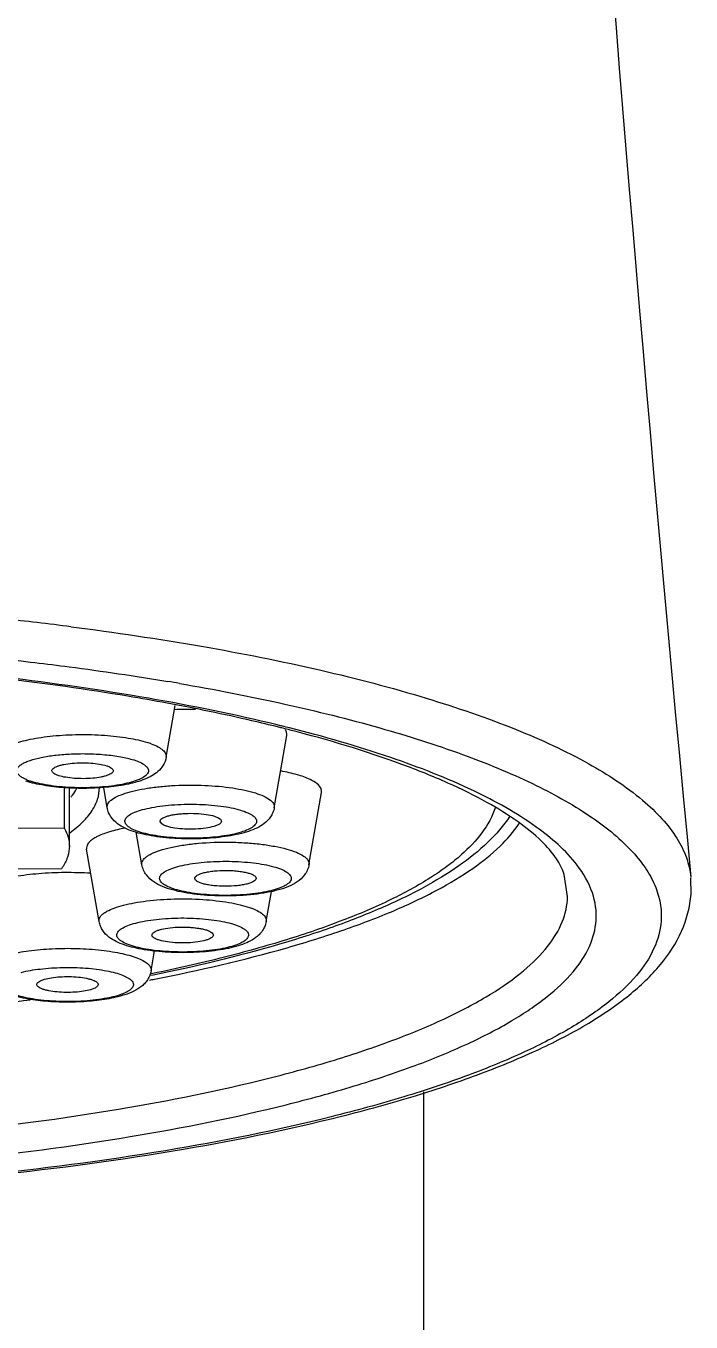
# Model space of a CAD drawing. Extents: x -514 to 953, y 124 to 1198.
# Drawn here: x 407.86 to 418.93, y 766.09 to 787.67 of the extents above; entities that cross this region are included whole.
import ezdxf

# ---------------------------------------------------------------- set-up
doc = ezdxf.new("R2010")
doc.units = 0
doc.header["$LTSCALE"] = 50
doc.header["$MEASUREMENT"] = 0
doc.layers.get('0').update_dxf_attribs({"linetype": 'CONTINUOUS'})

msp = doc.modelspace()

# ---------------------------------------------------------------- linework, layer by layer
at = {"color": 9, "linetype": 'Continuous'}
for p, q in [((407.935, 777.083), (408.011, 777.074)), ((412.129, 776.015), (412.117, 776.018)), ((412.129, 776.015), (412.118, 776.018)), ((409.791, 773.708), (409.79, 773.731)), ((416.875, 773.181), (416.82, 773.546)), ((409.951, 771.903), (409.93, 771.898)), ((409.973, 771.896), (409.951, 771.891))]:
    msp.add_line(p, q, dxfattribs=at)
at = {"color": 7, "linetype": 'Continuous'}
for p, q in [((410.195, 775.5), (410.343, 776.357)), ((411.994, 774.658), (412.202, 775.862)), ((408.501, 774.314), (408.501, 774.992)), ((408.584, 774.015), (408.584, 774.988)), ((409.213, 774.658), (409.155, 774.996)), ((412.572, 773.708), (412.78, 774.912)), ((412.78, 774.912), (412.782, 774.923)), ((408.501, 774.314), (407.384, 774.319)), ((410.12, 774.389), (410.093, 774.429)), ((409.791, 773.708), (409.698, 774.25)), ((408.584, 774.015), (408.582, 773.977)), ((409.079, 772.764), (408.871, 773.968)), ((407.337, 773.647), (408.453, 773.641)), ((410.671, 773.479), (410.671, 773.484)), ((411.692, 773.481), (411.692, 773.479)), ((418.931, 773.219), (418.928, 773.489)), ((411.86, 772.764), (411.946, 773.262)), ((409.944, 771.94), (410.001, 772.272)), ((409.979, 771.869), (409.941, 771.862)), ((414.484, 699.349), (414.484, 769.928))]:
    msp.add_line(p, q, dxfattribs=at)
for centre, radius, start, end in [((1346.547, 862.356), 931.865, 180.151607, 185.471482), ((410.604, 770.146), 6.149, 89.2736, 92.5561), ((405.784, 750.799), 25.971, 75.8338, 76.0041), ((405.919, 751.334), 25.419, 75.5558, 75.8342), ((403.655, 804.293), 33.103, 280.9024, 281.0501), ((401.729, 816.363), 45.328, 276.7606, 277.8629)]:
    msp.add_arc(centre, radius, start, end, dxfattribs=at)
at = {"color": 9, "linetype": 'Continuous'}
for centre, radius, start, end in [((401.621, 722.535), 55.577, 82.7755, 83.9417), ((403.246, 735.018), 42.321, 80.2483, 80.5079), ((405.61, 749.613), 27.195, 76.1529, 76.3177), ((405.753, 750.193), 26.598, 75.8692, 76.1291), ((409.459, 774.404), 1.405, 69.7094, 72.2717), ((409.32, 774.398), 1.106, 69.7094, 72.2717), ((408.209, 775.929), 0.872, 247.076, 249.6531), ((408.289, 776.149), 1.106, 249.7094, 252.2717), ((412.478, 773.724), 0.0953, 350.1861, 355.9412), ((415.774, 773.198), 1.101, 355.958, 359.1135), ((408.958, 772.948), 1.482, 284.4015, 286.5359)]:
    msp.add_arc(centre, radius, start, end, dxfattribs=at)
for points, knots in [([(408.611, 777.671), (409.338, 777.578), (410.73, 777.372), (412.705, 776.98), (414.455, 776.524), (415.951, 776.013), (417.166, 775.456), (417.976, 774.933), (418.447, 774.489), (418.697, 774.168), (418.863, 773.84), (418.917, 773.613), (418.927, 773.502)], [0, 0, 0, 0, 0.189715, 0.364294, 0.521023, 0.657723, 0.772962, 0.866462, 0.905576, 0.940218, 0.971266, 1, 1, 1, 1]), ([(404.612, 777.378), (404.896, 777.361), (406.005, 777.285), (407.113, 777.18), (407.935, 777.083)], [0, 0, 0, 0, 0.255565, 1, 1, 1, 1]), ([(408.011, 777.074), (408.201, 777.052), (408.941, 776.959), (409.679, 776.85), (410.225, 776.759)], [0, 0, 0, 0, 0.256517, 1, 1, 1, 1]), ([(412.042, 776.037), (411.334, 776.209), (409.83, 776.514), (408.311, 776.731), (407.511, 776.826)], [0, 0, 0, 0, 0.475206, 1, 1, 1, 1]), ([(410.415, 776.727), (411.002, 776.626), (412.121, 776.409), (413.696, 776.019), (415.075, 775.583), (415.911, 775.241), (416.289, 775.059)], [0, 0, 0, 0, 0.292045, 0.557985, 0.794728, 1, 1, 1, 1]), ([(407.414, 775.5), (407.413, 775.509), (407.412, 775.528), (407.424, 775.569), (407.466, 775.619), (407.543, 775.671), (407.649, 775.719), (407.782, 775.762), (407.94, 775.8), (408.119, 775.831), (408.386, 775.863), (408.739, 775.881), (409.158, 775.87), (409.543, 775.827), (409.782, 775.776), (409.887, 775.742)], [0, 0, 0, 0, 0.010823, 0.022034, 0.048505, 0.083444, 0.127987, 0.182002, 0.244684, 0.31483, 0.390962, 0.554273, 0.719958, 0.873004, 1, 1, 1, 1]), ([(417.035, 773.7), (416.848, 773.947), (416.3, 774.421), (415.24, 775.005), (413.856, 775.545), (412.815, 775.843), (412.246, 775.986)], [0, 0, 0, 0, 0.173005, 0.396688, 0.673191, 1, 1, 1, 1]), ([(409.946, 775.722), (409.985, 775.707), (410.054, 775.678), (410.128, 775.631), (410.168, 775.59), (410.187, 775.56), (410.197, 775.53), (410.197, 775.509), (410.195, 775.5)], [0, 0, 0, 0, 0.350681, 0.625026, 0.735585, 0.831516, 0.917449, 1, 1, 1, 1]), ([(407.869, 775.126), (407.848, 775.135), (407.81, 775.153), (407.762, 775.184), (407.728, 775.217), (407.709, 775.252), (407.708, 775.289), (407.724, 775.325), (407.756, 775.358), (407.802, 775.39), (407.862, 775.419), (407.966, 775.459), (408.125, 775.499), (408.342, 775.534), (408.5, 775.547), (408.583, 775.551)], [0, 0, 0, 0, 0.0577, 0.105671, 0.144521, 0.176257, 0.204895, 0.235838, 0.273417, 0.319875, 0.376026, 0.441907, 0.600753, 0.789917, 1, 1, 1, 1]), ([(409.704, 775.436), (409.739, 775.423), (409.788, 775.402), (409.843, 775.365), (409.879, 775.333), (409.902, 775.294), (409.9, 775.255), (409.887, 775.226), (409.864, 775.2), (409.818, 775.162), (409.735, 775.121), (409.61, 775.079), (409.456, 775.043), (409.278, 775.016), (409.014, 774.991), (408.676, 774.986), (408.345, 775.011), (408.107, 775.053), (408.001, 775.08), (407.952, 775.095)], [0, 0, 0, 0, 0.049132, 0.068916, 0.085638, 0.11176, 0.12357, 0.136327, 0.151183, 0.168821, 0.21351, 0.270962, 0.340004, 0.418631, 0.50431, 0.685087, 0.857942, 0.934095, 1, 1, 1, 1]), ([(408.583, 775.551), (408.682, 775.557), (408.879, 775.56), (409.166, 775.545), (409.425, 775.511), (409.586, 775.475), (409.657, 775.452)], [0, 0, 0, 0, 0.275424, 0.545962, 0.792939, 1, 1, 1, 1]), ([(408.593, 774.24), (408.669, 774.296), (408.804, 774.408), (408.964, 774.596), (409.063, 774.79), (409.084, 774.926), (409.084, 774.99)], [0, 0, 0, 0, 0.304334, 0.565282, 0.792116, 1, 1, 1, 1]), ([(408.608, 774.831), (408.617, 774.843), (408.654, 774.891), (408.687, 774.942), (408.707, 774.981)], [0, 0, 0, 0, 0.26139, 1, 1, 1, 1]), ([(409.213, 774.658), (409.211, 774.669), (409.211, 774.691), (409.223, 774.724), (409.247, 774.756), (409.295, 774.801), (409.385, 774.852), (409.521, 774.903), (409.691, 774.948), (409.889, 774.985), (410.11, 775.013), (410.428, 775.036), (410.829, 775.037), (411.217, 775.003), (411.497, 774.953), (411.67, 774.908), (411.81, 774.857), (411.889, 774.815), (411.92, 774.791)], [0, 0, 0, 0, 0.011215, 0.023028, 0.036472, 0.052226, 0.091832, 0.142823, 0.204527, 0.275505, 0.353845, 0.437312, 0.609696, 0.772485, 0.844323, 0.907057, 0.95922, 1, 1, 1, 1]), ([(416.289, 775.059), (416.619, 774.901), (417.202, 774.582), (417.826, 774.089), (418.166, 773.676), (418.334, 773.378), (418.428, 773.075), (418.439, 772.87), (418.432, 772.771)], [0, 0, 0, 0, 0.332629, 0.6013, 0.714478, 0.816233, 0.909944, 1, 1, 1, 1]), ([(411.92, 774.791), (411.922, 774.789), (411.932, 774.781), (411.942, 774.773), (411.949, 774.767)], [0, 0, 0, 0, 0.26199, 1, 1, 1, 1]), ([(411.949, 774.767), (411.964, 774.751), (411.985, 774.726), (411.996, 774.686), (411.995, 774.667), (411.994, 774.658)], [0, 0, 0, 0, 0.542944, 0.775222, 1, 1, 1, 1]), ([(409.544, 774.359), (409.529, 774.374), (409.51, 774.4), (409.506, 774.441), (409.515, 774.469), (409.534, 774.496), (409.576, 774.534), (409.654, 774.577), (409.773, 774.62), (409.922, 774.656), (410.096, 774.685), (410.358, 774.713), (410.696, 774.721), (411.029, 774.698), (411.272, 774.659), (411.423, 774.623), (411.545, 774.58), (411.613, 774.544), (411.64, 774.524)], [0, 0, 0, 0, 0.027332, 0.039062, 0.051215, 0.065088, 0.081528, 0.123522, 0.178248, 0.244754, 0.32117, 0.405063, 0.58381, 0.75691, 0.833993, 0.901332, 0.957027, 1, 1, 1, 1]), ([(415.674, 774.669), (415.579, 774.359), (415.285, 774.009), (414.868, 773.675), (414.483, 773.412), (413.906, 773.1), (413.102, 772.758), (412.168, 772.439), (411.112, 772.146), (410.365, 771.976), (409.973, 771.896)], [0, 0, 0, 0, 0.149001, 0.195849, 0.247021, 0.362757, 0.496583, 0.648071, 0.816303, 1, 1, 1, 1]), ([(411.64, 774.524), (411.642, 774.523), (411.65, 774.516), (411.657, 774.51), (411.663, 774.505)], [0, 0, 0, 0, 0.26199, 1, 1, 1, 1]), ([(409.567, 774.34), (409.565, 774.341), (409.557, 774.348), (409.55, 774.354), (409.544, 774.359)], [0, 0, 0, 0, 0.26199, 1, 1, 1, 1]), ([(411.663, 774.505), (411.678, 774.49), (411.697, 774.464), (411.701, 774.423), (411.692, 774.395), (411.673, 774.368), (411.631, 774.33), (411.553, 774.287), (411.434, 774.244), (411.285, 774.208), (411.111, 774.179), (410.849, 774.151), (410.511, 774.143), (410.178, 774.166), (409.935, 774.205), (409.784, 774.241), (409.662, 774.284), (409.594, 774.32), (409.567, 774.34)], [0, 0, 0, 0, 0.027332, 0.039062, 0.051215, 0.065088, 0.081528, 0.123522, 0.178248, 0.244754, 0.32117, 0.405063, 0.58381, 0.75691, 0.833993, 0.901332, 0.957027, 1, 1, 1, 1]), ([(409.796, 773.756), (409.805, 773.783), (409.836, 773.82), (409.89, 773.859), (409.969, 773.904), (410.097, 773.953), (410.28, 774.001), (410.495, 774.04), (410.824, 774.078), (411.169, 774.089), (411.517, 774.076), (411.765, 774.053), (411.993, 774.019), (412.191, 773.975), (412.353, 773.923), (412.461, 773.87), (412.522, 773.823), (412.553, 773.789), (412.571, 773.754), (412.574, 773.729), (412.573, 773.717)], [0, 0, 0, 0, 0.028224, 0.046477, 0.067852, 0.120091, 0.184316, 0.258796, 0.341195, 0.518511, 0.607438, 0.692467, 0.77074, 0.839722, 0.897386, 0.942495, 0.960374, 0.975438, 0.988297, 1, 1, 1, 1]), ([(410.09, 773.507), (410.098, 773.528), (410.133, 773.57), (410.214, 773.618), (410.328, 773.662), (410.472, 773.7), (410.641, 773.731), (410.9, 773.76), (411.172, 773.769), (411.445, 773.759), (411.641, 773.741), (411.82, 773.715), (411.976, 773.68), (412.104, 773.638), (412.189, 773.597), (412.237, 773.56), (412.261, 773.533), (412.276, 773.505), (412.278, 773.486), (412.277, 773.477)], [0, 0, 0, 0, 0.028228, 0.067777, 0.120022, 0.184252, 0.258737, 0.341142, 0.518471, 0.607405, 0.69244, 0.770719, 0.839706, 0.897375, 0.942488, 0.96037, 0.975435, 0.988295, 1, 1, 1, 1]), ([(417.351, 772.777), (417.362, 772.932), (417.312, 773.27), (417.141, 773.561), (417.035, 773.7)], [0, 0, 0, 0, 0.471539, 1, 1, 1, 1]), ([(412.273, 773.457), (412.266, 773.436), (412.23, 773.393), (412.15, 773.346), (412.036, 773.301), (411.892, 773.264), (411.722, 773.233), (411.464, 773.203), (411.192, 773.194), (410.918, 773.205), (410.722, 773.223), (410.543, 773.249), (410.387, 773.284), (410.26, 773.326), (410.175, 773.367), (410.126, 773.404), (410.102, 773.431), (410.088, 773.458), (410.085, 773.478), (410.086, 773.487)], [0, 0, 0, 0, 0.028228, 0.067777, 0.120022, 0.184252, 0.258737, 0.341142, 0.518471, 0.607405, 0.69244, 0.770719, 0.839706, 0.897375, 0.942488, 0.96037, 0.975435, 0.988295, 1, 1, 1, 1]), ([(384.092, 773.215), (384.09, 773.075), (384.145, 772.776), (384.392, 772.355), (384.788, 771.952), (385.328, 771.564), (386.009, 771.193), (386.825, 770.84), (387.77, 770.51), (389.253, 770.084), (391.363, 769.642), (394.141, 769.257), (397.159, 769.017), (400.303, 768.929), (403.454, 768.999), (406.492, 769.223), (409.303, 769.591), (411.448, 770.021), (412.964, 770.437), (413.938, 770.763), (414.784, 771.111), (415.496, 771.478), (416.069, 771.862), (416.498, 772.262), (416.779, 772.678), (416.863, 772.979), (416.873, 773.121)], [0, 0, 0, 0, 0.011931, 0.025258, 0.041001, 0.05973, 0.081693, 0.106944, 0.135414, 0.166954, 0.238321, 0.318848, 0.405805, 0.496149, 0.586678, 0.674179, 0.755584, 0.828119, 0.860329, 0.889515, 0.91551, 0.938222, 0.957675, 0.974063, 0.987869, 1, 1, 1, 1]), ([(409.21, 772.933), (409.248, 772.954), (409.337, 772.992), (409.49, 773.038), (409.671, 773.077), (409.953, 773.119), (410.333, 773.145), (410.72, 773.139), (411.024, 773.112), (411.232, 773.084), (411.418, 773.046), (411.576, 773.001), (411.702, 772.951), (411.785, 772.902), (411.83, 772.859), (411.851, 772.828), (411.862, 772.796), (411.862, 772.774), (411.86, 772.764)], [0, 0, 0, 0, 0.046754, 0.104005, 0.170591, 0.244949, 0.408959, 0.578473, 0.659518, 0.73512, 0.8033, 0.862383, 0.911156, 0.949132, 0.964321, 0.977384, 0.988957, 1, 1, 1, 1]), ([(418.432, 772.771), (418.421, 772.615), (418.329, 772.284), (418.018, 771.826), (417.544, 771.387), (416.912, 770.965), (416.125, 770.561), (415.19, 770.179), (414.115, 769.822), (412.441, 769.365), (410.075, 768.895), (406.974, 768.493), (403.627, 768.252), (400.159, 768.182), (396.704, 768.284), (393.393, 768.556), (390.352, 768.986), (388.049, 769.479), (386.436, 769.952), (385.412, 770.319), (384.532, 770.709), (383.802, 771.12), (383.228, 771.549), (382.814, 771.994), (382.566, 772.461), (382.524, 772.789), (382.535, 772.941)], [0, 0, 0, 0, 0.012168, 0.026028, 0.042496, 0.062056, 0.084901, 0.111052, 0.140413, 0.172816, 0.245766, 0.327592, 0.415478, 0.506311, 0.596839, 0.683824, 0.764198, 0.835219, 0.866513, 0.894694, 0.91962, 0.941231, 0.959605, 0.975024, 0.988121, 1, 1, 1, 1]), ([(383.616, 772.936), (383.606, 772.793), (383.646, 772.485), (383.878, 772.046), (384.268, 771.627), (384.807, 771.225), (385.493, 770.839), (386.32, 770.472), (387.282, 770.127), (388.798, 769.682), (390.962, 769.219), (393.82, 768.815), (396.932, 768.56), (400.179, 768.463), (403.437, 768.53), (406.583, 768.756), (409.497, 769.133), (411.721, 769.576), (413.294, 770.005), (414.304, 770.341), (415.183, 770.7), (415.922, 771.079), (416.516, 771.476), (416.962, 771.888), (417.254, 772.319), (417.34, 772.63), (417.351, 772.777)], [0, 0, 0, 0, 0.011879, 0.024975, 0.040395, 0.058768, 0.08038, 0.105305, 0.133487, 0.164782, 0.235804, 0.316179, 0.403165, 0.493693, 0.584525, 0.67241, 0.754235, 0.827184, 0.859586, 0.888947, 0.915098, 0.937943, 0.957503, 0.973971, 0.987832, 1, 1, 1, 1]), ([(409.079, 772.764), (409.077, 772.776), (409.078, 772.803), (409.096, 772.841), (409.127, 772.878), (409.155, 772.899), (409.171, 772.909)], [0, 0, 0, 0, 0.20475, 0.426035, 0.686952, 1, 1, 1, 1]), ([(409.171, 772.909), (409.174, 772.911), (409.186, 772.92), (409.2, 772.927), (409.21, 772.933)], [0, 0, 0, 0, 0.239397, 1, 1, 1, 1]), ([(409.478, 772.658), (409.512, 772.677), (409.593, 772.711), (409.731, 772.75), (409.897, 772.782), (410.152, 772.814), (410.423, 772.825), (410.697, 772.817), (410.895, 772.801), (411.077, 772.776), (411.238, 772.743), (411.371, 772.702), (411.461, 772.662), (411.514, 772.625), (411.548, 772.593), (411.569, 772.553), (411.563, 772.514), (411.549, 772.486), (411.525, 772.46), (411.504, 772.444), (411.492, 772.436)], [0, 0, 0, 0, 0.050282, 0.112871, 0.186131, 0.267828, 0.445416, 0.535319, 0.621841, 0.702064, 0.773368, 0.8336, 0.881338, 0.900447, 0.916581, 0.941963, 0.953764, 0.966746, 0.981967, 1, 1, 1, 1]), ([(411.462, 772.418), (411.428, 772.399), (411.347, 772.365), (411.208, 772.326), (411.043, 772.294), (410.787, 772.262), (410.517, 772.251), (410.243, 772.259), (410.045, 772.275), (409.862, 772.3), (409.702, 772.333), (409.569, 772.374), (409.478, 772.414), (409.425, 772.451), (409.391, 772.483), (409.371, 772.522), (409.376, 772.562), (409.391, 772.59), (409.415, 772.616), (409.435, 772.632), (409.447, 772.64)], [0, 0, 0, 0, 0.050282, 0.112871, 0.186131, 0.267828, 0.445416, 0.535319, 0.621841, 0.702064, 0.773368, 0.8336, 0.881338, 0.900447, 0.916581, 0.941963, 0.953764, 0.966746, 0.981967, 1, 1, 1, 1]), ([(409.447, 772.64), (409.449, 772.641), (409.459, 772.648), (409.47, 772.654), (409.478, 772.658)], [0, 0, 0, 0, 0.239397, 1, 1, 1, 1]), ([(411.492, 772.436), (411.49, 772.434), (411.48, 772.428), (411.47, 772.422), (411.462, 772.418)], [0, 0, 0, 0, 0.239397, 1, 1, 1, 1]), ([(407.571, 772.211), (407.681, 772.24), (407.923, 772.283), (408.306, 772.316), (408.71, 772.319), (409.044, 772.297), (409.295, 772.262), (409.461, 772.231), (409.607, 772.193), (409.73, 772.151), (409.827, 772.104), (409.897, 772.054), (409.941, 772), (409.947, 771.958), (409.944, 771.94)], [0, 0, 0, 0, 0.136335, 0.293954, 0.460024, 0.620728, 0.694895, 0.762904, 0.823465, 0.875545, 0.918513, 0.952359, 0.9783, 1, 1, 1, 1]), ([(407.78, 771.915), (407.884, 771.942), (408.114, 771.98), (408.474, 772.002), (408.788, 771.995), (409.031, 771.971), (409.196, 771.945), (409.34, 771.913), (409.461, 771.875), (409.543, 771.838), (409.593, 771.805), (409.626, 771.775), (409.649, 771.74), (409.65, 771.703), (409.641, 771.677), (409.624, 771.652), (409.587, 771.617), (409.552, 771.596), (409.526, 771.583)], [0, 0, 0, 0, 0.150249, 0.324876, 0.50394, 0.588649, 0.666852, 0.736396, 0.795535, 0.843126, 0.862526, 0.879151, 0.905548, 0.917253, 0.929468, 0.943276, 0.959409, 1, 1, 1, 1]), ([(409.326, 771.513), (409.273, 771.499), (409.158, 771.475), (408.906, 771.441), (408.637, 771.427), (408.363, 771.433), (408.163, 771.447), (407.977, 771.471), (407.812, 771.503), (407.674, 771.542), (407.579, 771.581), (407.521, 771.617), (407.483, 771.649), (407.457, 771.687), (407.457, 771.727), (407.468, 771.756), (407.488, 771.783), (407.532, 771.82), (407.613, 771.863), (407.685, 771.888), (407.727, 771.9)], [0, 0, 0, 0, 0.072077, 0.153136, 0.331106, 0.422057, 0.510152, 0.592409, 0.666118, 0.729013, 0.779497, 0.799913, 0.817234, 0.844149, 0.855969, 0.868475, 0.882898, 0.900014, 0.9436, 1, 1, 1, 1]), ([(409.461, 771.555), (409.455, 771.553), (409.428, 771.543), (409.401, 771.534), (409.38, 771.528)], [0, 0, 0, 0, 0.237669, 1, 1, 1, 1]), ([(409.526, 771.583), (409.521, 771.581), (409.5, 771.571), (409.478, 771.562), (409.461, 771.555)], [0, 0, 0, 0, 0.235775, 1, 1, 1, 1])]:
    msp.add_open_spline(points, degree=3, knots=knots, dxfattribs=at)
at = {"color": 7, "linetype": 'Continuous'}
for points, knots in [([(410.21, 776.398), (409.993, 776.439), (409.087, 776.598), (408.176, 776.726), (407.482, 776.809)], [0, 0, 0, 0, 0.240084, 1, 1, 1, 1]), ([(412.065, 775.999), (411.918, 776.036), (411.303, 776.183), (410.683, 776.311), (410.21, 776.398)], [0, 0, 0, 0, 0.239353, 1, 1, 1, 1]), ([(412.202, 775.862), (412.205, 775.878), (412.203, 775.912), (412.187, 775.942), (412.177, 775.956)], [0, 0, 0, 0, 0.475393, 1, 1, 1, 1]), ([(416.82, 773.546), (416.791, 773.638), (416.684, 773.841), (416.421, 774.137), (416.028, 774.452), (415.505, 774.774), (414.856, 775.091), (413.774, 775.525), (412.887, 775.788), (412.259, 775.95)], [0, 0, 0, 0, 0.055084, 0.128205, 0.223158, 0.339428, 0.476163, 0.632582, 1, 1, 1, 1]), ([(410.195, 775.5), (410.187, 775.452), (410.152, 775.362), (410.063, 775.258), (409.956, 775.184), (409.793, 775.108), (409.553, 775.042), (409.228, 774.995), (408.871, 774.975), (408.508, 774.984), (408.169, 775.022), (407.957, 775.069), (407.861, 775.099)], [0, 0, 0, 0, 0.057343, 0.110339, 0.159948, 0.209996, 0.321736, 0.452918, 0.597335, 0.743951, 0.880975, 1, 1, 1, 1]), ([(408.294, 775.271), (408.293, 775.278), (408.298, 775.294), (408.317, 775.314), (408.346, 775.333), (408.386, 775.35), (408.436, 775.366), (408.517, 775.384), (408.635, 775.4), (408.785, 775.408), (408.937, 775.403), (409.077, 775.388), (409.163, 775.369), (409.201, 775.357)], [0, 0, 0, 0, 0.022003, 0.049446, 0.085497, 0.131036, 0.18579, 0.248951, 0.395318, 0.557886, 0.722317, 0.874023, 1, 1, 1, 1]), ([(408.407, 775.19), (408.391, 775.196), (408.362, 775.206), (408.321, 775.228), (408.295, 775.254), (408.294, 775.271)], [0, 0, 0, 0, 0.352441, 0.634224, 1, 1, 1, 1]), ([(409.315, 775.272), (409.314, 775.256), (409.293, 775.232), (409.257, 775.212), (409.216, 775.195), (409.166, 775.18), (409.084, 775.161), (408.967, 775.146), (408.818, 775.139), (408.668, 775.144), (408.53, 775.16), (408.445, 775.178), (408.407, 775.19)], [0, 0, 0, 0, 0.049803, 0.087048, 0.133631, 0.189183, 0.252862, 0.399452, 0.561347, 0.724579, 0.874995, 1, 1, 1, 1]), ([(409.201, 775.357), (409.218, 775.351), (409.248, 775.34), (409.284, 775.32), (409.309, 775.298), (409.315, 775.28), (409.315, 775.272)], [0, 0, 0, 0, 0.353876, 0.633343, 0.841008, 1, 1, 1, 1]), ([(412.589, 775.128), (412.522, 775.16), (412.361, 775.216), (412.197, 775.252), (412.104, 775.269)], [0, 0, 0, 0, 0.444243, 1, 1, 1, 1]), ([(412.782, 774.923), (412.782, 774.932), (412.781, 774.95), (412.766, 775), (412.702, 775.068), (412.631, 775.108), (412.589, 775.128)], [0, 0, 0, 0, 0.090133, 0.18401, 0.52415, 1, 1, 1, 1]), ([(409.387, 774.39), (409.345, 774.421), (409.288, 774.479), (409.234, 774.574), (409.218, 774.629), (409.213, 774.658)], [0, 0, 0, 0, 0.475225, 0.731911, 1, 1, 1, 1]), ([(411.994, 774.658), (411.989, 774.63), (411.973, 774.576), (411.922, 774.482), (411.833, 774.391), (411.704, 774.315), (411.561, 774.259), (411.401, 774.215), (411.154, 774.169), (410.816, 774.137), (410.402, 774.136), (410.063, 774.167), (409.816, 774.213), (409.654, 774.256), (409.511, 774.312), (409.425, 774.361), (409.387, 774.39)], [0, 0, 0, 0, 0.030094, 0.058603, 0.111947, 0.16251, 0.215354, 0.273412, 0.337432, 0.479945, 0.630605, 0.773547, 0.837899, 0.896168, 0.949568, 1, 1, 1, 1]), ([(410.093, 774.429), (410.092, 774.437), (410.098, 774.457), (410.123, 774.479), (410.161, 774.499), (410.212, 774.518), (410.275, 774.534), (410.348, 774.547), (410.429, 774.557), (410.545, 774.565), (410.691, 774.565), (410.853, 774.55), (410.972, 774.526), (411.046, 774.499), (411.075, 774.483), (411.086, 774.475)], [0, 0, 0, 0, 0.023024, 0.053169, 0.093959, 0.145954, 0.20837, 0.27976, 0.358213, 0.441524, 0.612997, 0.774479, 0.90775, 0.9595, 1, 1, 1, 1]), ([(408.501, 774.314), (408.527, 774.267), (408.569, 774.17), (408.584, 774.066), (408.584, 774.015)], [0, 0, 0, 0, 0.516277, 1, 1, 1, 1]), ([(409.512, 774.319), (409.427, 774.302), (409.273, 774.266), (409.124, 774.214), (409.061, 774.183)], [0, 0, 0, 0, 0.553944, 1, 1, 1, 1]), ([(415.915, 774.514), (415.809, 774.357), (415.547, 774.056), (415.054, 773.663), (414.455, 773.302), (413.752, 772.966), (412.945, 772.653), (411.687, 772.251), (410.68, 772.011), (409.979, 771.869)], [0, 0, 0, 0, 0.085684, 0.179535, 0.284334, 0.401696, 0.532188, 0.675771, 1, 1, 1, 1]), ([(410, 771.804), (410.743, 771.949), (411.806, 772.193), (413.131, 772.607), (413.969, 772.925), (414.686, 773.262), (415.279, 773.616), (415.742, 773.983), (415.98, 774.257), (416.069, 774.396)], [0, 0, 0, 0, 0.337692, 0.486015, 0.619389, 0.737247, 0.839462, 0.926528, 1, 1, 1, 1]), ([(411.114, 774.431), (411.113, 774.412), (411.084, 774.385), (411.04, 774.362), (410.963, 774.336), (410.844, 774.313), (410.682, 774.299), (410.51, 774.299), (410.35, 774.314), (410.233, 774.338), (410.16, 774.365), (410.131, 774.381), (410.12, 774.389)], [0, 0, 0, 0, 0.053546, 0.095636, 0.148724, 0.283715, 0.44549, 0.616118, 0.776329, 0.908422, 0.959755, 1, 1, 1, 1]), ([(411.086, 774.475), (411.094, 774.469), (411.108, 774.457), (411.114, 774.438), (411.114, 774.431)], [0, 0, 0, 0, 0.564659, 1, 1, 1, 1]), ([(408.976, 774.136), (408.958, 774.123), (408.927, 774.099), (408.89, 774.057), (408.87, 774.013), (408.869, 773.982), (408.871, 773.968)], [0, 0, 0, 0, 0.313092, 0.574006, 0.795268, 1, 1, 1, 1]), ([(409.061, 774.183), (409.053, 774.179), (409.024, 774.165), (408.996, 774.149), (408.976, 774.136)], [0, 0, 0, 0, 0.268579, 1, 1, 1, 1]), ([(408.582, 773.977), (408.578, 773.92), (408.55, 773.8), (408.49, 773.693), (408.453, 773.641)], [0, 0, 0, 0, 0.476163, 1, 1, 1, 1]), ([(412.572, 773.708), (412.567, 773.676), (412.548, 773.616), (412.487, 773.514), (412.38, 773.417), (412.228, 773.341), (412.058, 773.284), (411.865, 773.242), (411.571, 773.2), (411.182, 773.18), (410.792, 773.2), (410.499, 773.242), (410.306, 773.284), (410.135, 773.341), (409.983, 773.417), (409.877, 773.514), (409.815, 773.616), (409.797, 773.676), (409.791, 773.708)], [0, 0, 0, 0, 0.030342, 0.058963, 0.11208, 0.163581, 0.219268, 0.28155, 0.350271, 0.500023, 0.649769, 0.718485, 0.780764, 0.836445, 0.887945, 0.941027, 0.96969, 1, 1, 1, 1]), ([(382.036, 773.46), (382.021, 773.249), (382.073, 772.814), (382.378, 772.219), (382.857, 771.689), (383.486, 771.21), (384.259, 770.769), (385.172, 770.359), (386.223, 769.978), (387.867, 769.491), (390.206, 768.986), (393.291, 768.547), (396.647, 768.269), (400.149, 768.164), (403.663, 768.236), (407.056, 768.481), (410.202, 768.891), (412.605, 769.372), (414.31, 769.841), (415.412, 770.211), (416.378, 770.61), (417.205, 771.038), (417.888, 771.502), (418.426, 772.01), (418.802, 772.579), (418.916, 773.008), (418.931, 773.219)], [0, 0, 0, 0, 0.015761, 0.031795, 0.049207, 0.06861, 0.090594, 0.115461, 0.143273, 0.173968, 0.243334, 0.321661, 0.40638, 0.494541, 0.583003, 0.66861, 0.748363, 0.819601, 0.851357, 0.880277, 0.906261, 0.929315, 0.949661, 0.96774, 0.984167, 1, 1, 1, 1]), ([(408.942, 773.565), (408.797, 773.574), (408.507, 773.582), (408.084, 773.564), (407.696, 773.518), (407.455, 773.467), (407.347, 773.435)], [0, 0, 0, 0, 0.271352, 0.540662, 0.78913, 1, 1, 1, 1]), ([(410.671, 773.484), (410.672, 773.506), (410.71, 773.536), (410.765, 773.56), (410.83, 773.579), (410.907, 773.594), (411.028, 773.61), (411.156, 773.616), (411.286, 773.612), (411.38, 773.604), (411.467, 773.592), (411.543, 773.576), (411.597, 773.56), (411.633, 773.544), (411.666, 773.526), (411.693, 773.502), (411.692, 773.481)], [0, 0, 0, 0, 0.060078, 0.109067, 0.17087, 0.243901, 0.325838, 0.504887, 0.595716, 0.683088, 0.763929, 0.835504, 0.895575, 0.920819, 0.942751, 1, 1, 1, 1]), ([(411.692, 773.479), (411.69, 773.458), (411.653, 773.428), (411.599, 773.405), (411.535, 773.385), (411.459, 773.37), (411.34, 773.354), (411.181, 773.347), (411.023, 773.354), (410.904, 773.37), (410.828, 773.385), (410.764, 773.405), (410.709, 773.428), (410.672, 773.458), (410.671, 773.479)], [0, 0, 0, 0, 0.059543, 0.107949, 0.169007, 0.241197, 0.322276, 0.499898, 0.677537, 0.758637, 0.830858, 0.891947, 0.94039, 1, 1, 1, 1]), ([(411.66, 772.477), (411.621, 772.451), (411.533, 772.405), (411.388, 772.353), (411.226, 772.313), (410.978, 772.269), (410.642, 772.241), (410.233, 772.244), (409.902, 772.277), (409.66, 772.324), (409.504, 772.368), (409.364, 772.424), (409.237, 772.5), (409.15, 772.591), (409.1, 772.683), (409.084, 772.736), (409.079, 772.764)], [0, 0, 0, 0, 0.050356, 0.104706, 0.163961, 0.229122, 0.372849, 0.52307, 0.664421, 0.727797, 0.785315, 0.837809, 0.888243, 0.941514, 0.970019, 1, 1, 1, 1]), ([(409.959, 772.536), (409.958, 772.544), (409.966, 772.566), (409.983, 772.579), (409.993, 772.585)], [0, 0, 0, 0, 0.42469, 1, 1, 1, 1]), ([(409.993, 772.585), (410.005, 772.594), (410.035, 772.609), (410.11, 772.635), (410.23, 772.657), (410.391, 772.671), (410.535, 772.671), (410.649, 772.662), (410.728, 772.653), (410.799, 772.64), (410.861, 772.624), (410.911, 772.605), (410.949, 772.585), (410.973, 772.563), (410.98, 772.545), (410.98, 772.537)], [0, 0, 0, 0, 0.04241, 0.095748, 0.230818, 0.392295, 0.562477, 0.644894, 0.72243, 0.79297, 0.8547, 0.906234, 0.946823, 0.976993, 1, 1, 1, 1]), ([(411.86, 772.764), (411.855, 772.732), (411.836, 772.671), (411.788, 772.592), (411.728, 772.527), (411.683, 772.492), (411.66, 772.477)], [0, 0, 0, 0, 0.269682, 0.525995, 0.768382, 1, 1, 1, 1]), ([(410.946, 772.491), (410.934, 772.482), (410.904, 772.468), (410.83, 772.442), (410.712, 772.419), (410.553, 772.405), (410.384, 772.405), (410.225, 772.419), (410.108, 772.442), (410.033, 772.468), (409.988, 772.49), (409.96, 772.517), (409.959, 772.536)], [0, 0, 0, 0, 0.042138, 0.095044, 0.228918, 0.389124, 0.558464, 0.71842, 0.851849, 0.904452, 0.94632, 1, 1, 1, 1]), ([(410.98, 772.537), (410.98, 772.533), (410.975, 772.513), (410.959, 772.499), (410.946, 772.491)], [0, 0, 0, 0, 0.205368, 1, 1, 1, 1]), ([(409.465, 771.53), (409.368, 771.501), (409.155, 771.457), (408.818, 771.423), (408.46, 771.416), (408.109, 771.437), (407.791, 771.486), (407.556, 771.551), (407.397, 771.627), (407.292, 771.701), (407.205, 771.804), (407.171, 771.893), (407.163, 771.94)], [0, 0, 0, 0, 0.121036, 0.259215, 0.405861, 0.549469, 0.679497, 0.790317, 0.840158, 0.889723, 0.942729, 1, 1, 1, 1]), ([(409.944, 771.94), (409.938, 771.91), (409.921, 771.852), (409.877, 771.775), (409.821, 771.712), (409.739, 771.645), (409.62, 771.581), (409.518, 771.546), (409.465, 771.53)], [0, 0, 0, 0, 0.138463, 0.270154, 0.395639, 0.514866, 0.749426, 1, 1, 1, 1]), ([(408.042, 771.712), (408.042, 771.72), (408.049, 771.74), (408.076, 771.763), (408.116, 771.784), (408.149, 771.795), (408.168, 771.801)], [0, 0, 0, 0, 0.154843, 0.360795, 0.64194, 1, 1, 1, 1]), ([(408.168, 771.801), (408.206, 771.812), (408.293, 771.83), (408.482, 771.849), (408.678, 771.847), (408.844, 771.824), (408.924, 771.805), (408.972, 771.79), (409.011, 771.773), (409.04, 771.755), (409.059, 771.735), (409.064, 771.719), (409.063, 771.713)], [0, 0, 0, 0, 0.128916, 0.281873, 0.607398, 0.752412, 0.814968, 0.869253, 0.9145, 0.950455, 0.977964, 1, 1, 1, 1]), ([(409.063, 771.713), (409.063, 771.694), (409.034, 771.666), (408.988, 771.644), (408.956, 771.633), (408.938, 771.627)], [0, 0, 0, 0, 0.359313, 0.643007, 1, 1, 1, 1]), ([(408.938, 771.627), (408.9, 771.616), (408.814, 771.598), (408.677, 771.584), (408.529, 771.58), (408.383, 771.587), (408.269, 771.603), (408.189, 771.621), (408.14, 771.636), (408.099, 771.652), (408.064, 771.673), (408.043, 771.696), (408.042, 771.712)], [0, 0, 0, 0, 0.127878, 0.279495, 0.442531, 0.603336, 0.748533, 0.811581, 0.866637, 0.912896, 0.950021, 1, 1, 1, 1])]:
    msp.add_open_spline(points, degree=3, knots=knots, dxfattribs=at)
at = {"color": 9, "linetype": 'Continuous'}
for points in [[(409.79, 773.731), (409.791, 773.739), (409.793, 773.748), (409.796, 773.756)], [(410.086, 773.487), (410.087, 773.494), (410.088, 773.501), (410.09, 773.507)], [(412.277, 773.477), (412.277, 773.47), (412.276, 773.463), (412.273, 773.457)]]:
    msp.add_open_spline(points, degree=3, dxfattribs=at)

doc.saveas('drawing.dxf')
